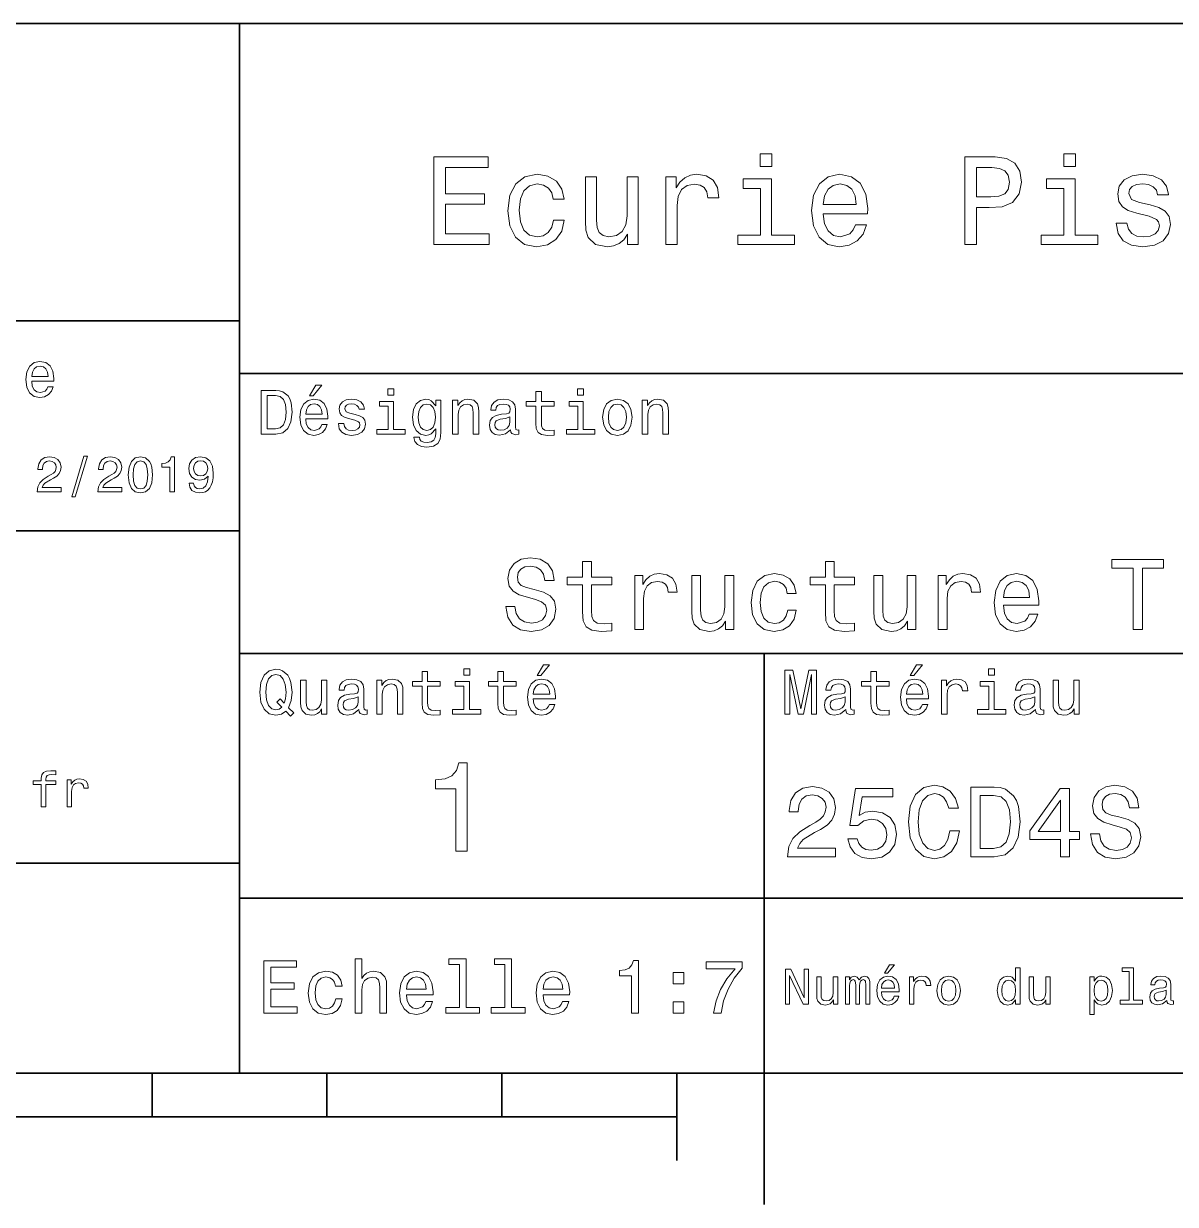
# Model space of a CAD drawing. Extents: x 0 to 420, y 0 to 297.
# Drawn here: x 272.7 to 338.5, y 2.5 to 70 of the extents above; entities that cross this region are included whole.
import ezdxf

# ---------------------------------------------------------------- set-up
doc = ezdxf.new("R2010")
doc.units = 0

msp = doc.modelspace()

# ---------------------------------------------------------------- linework, layer by layer
at = {"color": 7, "lineweight": 35}
for p, q in [((220, 70), (410, 70)), ((285, 10), (285, 70)), ((220, 53), (285, 53)), ((285, 50), (410, 50)), ((220, 41), (285, 41)), ((285, 34), (410, 34)), ((220, 22), (285, 22)), ((285, 20), (410, 20)), ((10, 10), (410, 10)), ((220, 10), (410, 10)), ((110, 7.5), (310, 7.5))]:
    msp.add_line(p, q, dxfattribs=at)
at = {"color": 7, "lineweight": 35, "ltscale": 0.35}
msp.add_line((315, 20), (315, 34), dxfattribs=at)
at = {"color": 7, "lineweight": 35, "ltscale": 0.25}
msp.add_line((315, 10), (315, 20), dxfattribs=at)
at = {"color": 7, "lineweight": 35, "ltscale": 0.0625}
for p, q in [((280, 10), (280, 7.5)), ((290, 10), (290, 7.5)), ((300, 10), (300, 7.5))]:
    msp.add_line(p, q, dxfattribs=at)
at = {"color": 7, "lineweight": 35, "ltscale": 0.125}
msp.add_line((310, 10), (310, 5), dxfattribs=at)
at = {"color": 7, "lineweight": 35, "ltscale": 0.1875}
msp.add_line((315, 10), (315, 2.5), dxfattribs=at)
at = {"color": 7, "lineweight": 13}
for points in [[(296.109497, 57.381123), (299.279541, 57.381123), (299.279541, 57.986309), (296.772339, 57.986309), (296.772339, 59.679394), (299.005768, 59.679394), (299.005768, 60.277374), (296.772339, 60.277374), (296.772339, 61.775936), (299.221893, 61.775936), (299.221893, 62.381123), (296.109497, 62.381123)], [(315.439484, 62.554031), (314.76944, 62.554031), (314.76944, 61.833572), (315.439484, 61.833572)], [(326.462524, 57.381123), (327.125366, 57.381123), (327.125366, 59.492073), (327.860229, 59.492073), (328.602295, 59.528095), (329.193085, 59.780258), (329.574921, 60.270172), (329.70462, 60.940201), (329.60376, 61.559795), (329.315552, 62.013687), (328.840057, 62.287464), (328.19165, 62.381123), (326.462524, 62.381123)], [(332.788177, 62.554031), (332.118164, 62.554031), (332.118164, 61.833572), (332.788177, 61.833572)], [(328.011536, 61.76873), (328.443787, 61.725502), (328.760803, 61.588615), (328.94812, 61.336452), (329.01297, 60.940201), (328.940918, 60.522331), (328.746399, 60.270172), (328.414978, 60.140488), (327.96109, 60.104465), (327.125366, 60.104465), (327.125366, 61.76873)], [(302.932281, 59.967579), (303.559082, 59.967579), (303.429382, 60.543945), (303.119598, 60.997837), (302.636871, 61.278816), (302.010071, 61.386887), (301.318451, 61.242794), (300.792511, 60.839336), (300.46109, 60.183716), (300.345825, 59.304752), (300.453888, 58.432995), (300.778107, 57.78458), (301.289612, 57.381123), (301.988464, 57.244236), (302.608063, 57.352303), (303.09079, 57.6549), (303.42218, 58.130402), (303.566284, 58.764408), (302.96109, 58.764408), (302.853027, 58.36095), (302.651306, 58.058357), (302.363098, 57.871037), (302.010071, 57.8134), (301.570618, 57.907059), (301.253601, 58.195244), (301.059082, 58.663544), (300.994232, 59.326366), (301.059082, 59.974781), (301.260803, 60.443081), (301.585022, 60.731266), (302.010071, 60.83213), (302.384735, 60.767288), (302.66571, 60.601585), (302.853027, 60.327808)], [(307.788177, 61.25), (307.154175, 61.25), (307.154175, 59.016571), (307.082123, 58.497837), (306.873199, 58.123196), (306.548981, 57.892651), (306.123901, 57.820602), (305.785309, 57.878242), (305.569153, 58.051151), (305.446686, 58.346542), (305.417877, 58.764408), (305.417877, 61.25), (304.783875, 61.25), (304.783875, 58.706772), (304.805481, 58.195244), (304.942352, 57.770172), (305.360229, 57.381123), (306.030243, 57.244236), (306.390503, 57.294666), (306.700287, 57.424351), (306.966858, 57.647694), (307.182983, 57.971901), (307.182983, 57.381123), (307.788177, 57.381123)], [(309.380402, 57.381123), (310.014404, 57.381123), (310.014404, 59.592937), (310.079254, 60.12608), (310.273773, 60.507923), (310.59079, 60.738472), (311.015839, 60.817722), (311.332855, 60.767288), (311.570618, 60.623199), (311.714691, 60.378242), (311.765137, 60.046829), (312.406342, 60.046829), (312.319885, 60.630402), (312.082123, 61.048271), (311.685883, 61.30043), (311.145538, 61.386887), (310.778107, 61.32925), (310.46109, 61.185158), (310.180115, 60.940201), (309.956757, 60.608788), (309.956757, 61.25), (309.380402, 61.25)], [(315.417877, 57.914265), (315.417877, 61.120316), (313.789612, 61.120316), (313.789612, 60.579971), (314.783875, 60.579971), (314.783875, 57.914265), (313.48703, 57.914265), (313.48703, 57.381123), (316.729095, 57.381123), (316.729095, 57.914265)], [(318.371765, 59.131844), (320.907776, 59.131844), (320.914978, 59.427231), (320.799713, 60.255764), (320.482697, 60.875359), (319.978394, 61.25), (319.30835, 61.386887), (318.65274, 61.242794), (318.148407, 60.839336), (317.824219, 60.183716), (317.708923, 59.319164), (317.816986, 58.432995), (318.141205, 57.78458), (318.638336, 57.381123), (319.286743, 57.244236), (319.848694, 57.337894), (320.309784, 57.582851), (320.648407, 57.971901), (320.842926, 58.490631), (320.216125, 58.490631), (320.086456, 58.20245), (319.899139, 57.986309), (319.365997, 57.8134), (318.955322, 57.892651), (318.645538, 58.14481), (318.443787, 58.555473), (318.371765, 59.110229)], [(318.371765, 59.664986), (318.451019, 60.162102), (318.645538, 60.529537), (318.940918, 60.75288), (319.329956, 60.83213), (319.711823, 60.75288), (320.007202, 60.529537), (320.187317, 60.162102), (320.252167, 59.664986)], [(332.766571, 57.914265), (332.766571, 61.120316), (331.138336, 61.120316), (331.138336, 60.579971), (332.132568, 60.579971), (332.132568, 57.914265), (330.835724, 57.914265), (330.835724, 57.381123), (334.07782, 57.381123), (334.07782, 57.914265)], [(337.060516, 59.636166), (336.44812, 59.780258), (335.994232, 59.945965), (335.842926, 60.28458), (335.886169, 60.522331), (336.037476, 60.695244), (336.28241, 60.803314), (336.635437, 60.846542), (336.97406, 60.803314), (337.240631, 60.67363), (337.413544, 60.479107), (337.485596, 60.219738), (338.105194, 60.219738), (338.105194, 60.23415), (337.997131, 60.70245), (337.701721, 61.069885), (337.240631, 61.30043), (336.635437, 61.386887), (336.023041, 61.30043), (335.576355, 61.062679), (335.29538, 60.709652), (335.208923, 60.262966), (335.273773, 59.830688), (335.475494, 59.528095), (335.806915, 59.311958), (336.289612, 59.16066), (336.995667, 58.987751), (337.427948, 58.807636), (337.543213, 58.663544), (337.586456, 58.447407), (337.521606, 58.180836), (337.348694, 57.979107), (337.067719, 57.849422), (336.693085, 57.806194), (336.296814, 57.849422), (336.008636, 58.000721), (335.814117, 58.245674), (335.734863, 58.584293), (335.122467, 58.584293), (335.223328, 58.007923), (335.518738, 57.590057), (335.98703, 57.337894), (336.635437, 57.244236), (337.312683, 57.337894), (337.809814, 57.590057), (338.112396, 57.993515), (338.220459, 58.519451), (338.141205, 58.973343), (337.917877, 59.283138), (337.550415, 59.484871)], [(273.121765, 49.565922), (274.389771, 49.565922), (274.393372, 49.713619), (274.335724, 50.127884), (274.177246, 50.437683), (273.925079, 50.625), (273.590057, 50.693443), (273.262238, 50.621399), (273.010101, 50.41967), (272.847992, 50.091862), (272.790344, 49.659584), (272.844391, 49.216499), (273.00647, 48.892292), (273.255035, 48.690563), (273.579254, 48.62212), (273.860229, 48.668949), (274.09079, 48.791428), (274.260101, 48.98595), (274.357361, 49.245319), (274.043945, 49.245319), (273.979095, 49.101227), (273.885437, 48.993156), (273.618866, 48.9067), (273.413544, 48.946327), (273.258636, 49.072407), (273.157776, 49.27774), (273.121765, 49.555115)], [(273.121765, 49.832493), (273.161377, 50.081055), (273.258636, 50.264771), (273.406342, 50.376442), (273.600861, 50.416069), (273.791779, 50.376442), (273.939484, 50.264771), (274.029541, 50.081055), (274.061951, 49.832493)], [(289.004333, 48.728386), (289.216858, 48.728386), (289.71759, 49.340778), (289.364563, 49.340778)], [(287.080688, 49.030979), (286.248566, 49.030979), (286.248566, 46.530979), (287.080688, 46.530979), (287.473328, 46.610229), (287.765137, 46.851585), (287.945251, 47.244236), (288.010101, 47.780979), (287.952454, 48.328529), (287.880402, 48.544666), (287.779541, 48.717579), (287.487762, 48.951729), (287.296844, 49.009365)], [(287.055481, 48.731987), (287.329254, 48.677952), (287.516571, 48.512245), (287.628235, 48.216858), (287.664276, 47.780979), (287.624634, 47.359509), (287.51297, 47.064121), (287.322052, 46.887608), (287.055481, 46.829971), (286.583588, 46.829971), (286.583588, 48.731987)], [(293.824219, 49.117435), (293.489197, 49.117435), (293.489197, 48.757202), (293.824219, 48.757202)], [(301.943817, 48.130402), (301.943817, 47.161381), (301.965424, 46.84798), (302.066284, 46.631844), (302.268005, 46.505764), (302.610229, 46.462536), (302.984863, 46.480545), (302.984863, 46.754322), (302.71109, 46.732708), (302.462524, 46.761528), (302.329254, 46.851585), (302.271606, 47.00288), (302.260803, 47.215416), (302.260803, 48.130402), (302.984863, 48.130402), (302.984863, 48.400574), (302.260803, 48.400574), (302.260803, 48.966137), (301.943817, 48.966137), (301.943817, 48.400574), (301.39624, 48.400574), (301.39624, 48.130402)], [(304.667145, 49.117435), (304.332123, 49.117435), (304.332123, 48.757202), (304.667145, 48.757202)], [(288.784576, 47.406338), (290.052582, 47.406338), (290.056183, 47.554035), (289.998566, 47.9683), (289.840057, 48.278099), (289.587891, 48.465416), (289.252869, 48.533859), (288.925079, 48.461815), (288.672913, 48.260086), (288.510803, 47.932278), (288.453156, 47.5), (288.507202, 47.056915), (288.669312, 46.732708), (288.917877, 46.530979), (289.242065, 46.462536), (289.523041, 46.509365), (289.753601, 46.631844), (289.922913, 46.826366), (290.020172, 47.085735), (289.706787, 47.085735), (289.641937, 46.941643), (289.548279, 46.833572), (289.281708, 46.747116), (289.076355, 46.786743), (288.921478, 46.912823), (288.820618, 47.118156), (288.784576, 47.395531)], [(288.784576, 47.672909), (288.824219, 47.921471), (288.921478, 48.105186), (289.069153, 48.216858), (289.263702, 48.256485), (289.45462, 48.216858), (289.602295, 48.105186), (289.692352, 47.921471), (289.724792, 47.672909)], [(291.623199, 47.658501), (291.317017, 47.730545), (291.090057, 47.8134), (291.014404, 47.982708), (291.036011, 48.101585), (291.111664, 48.188038), (291.234161, 48.242073), (291.410675, 48.263687), (291.579956, 48.242073), (291.713257, 48.177231), (291.799713, 48.079971), (291.835724, 47.950287), (292.145538, 47.950287), (292.145538, 47.957493), (292.091492, 48.191643), (291.943817, 48.375359), (291.713257, 48.490635), (291.410675, 48.533859), (291.104462, 48.490635), (290.881134, 48.371758), (290.740631, 48.195244), (290.697418, 47.971901), (290.729828, 47.755764), (290.830688, 47.604465), (290.996399, 47.496399), (291.237762, 47.42075), (291.59079, 47.334293), (291.806915, 47.244236), (291.864563, 47.172188), (291.886169, 47.064121), (291.85376, 46.930836), (291.767303, 46.829971), (291.626801, 46.765129), (291.439484, 46.743515), (291.241364, 46.765129), (291.09726, 46.840778), (291, 46.963257), (290.960388, 47.132565), (290.654175, 47.132565), (290.70462, 46.844379), (290.852295, 46.635445), (291.086456, 46.509365), (291.410675, 46.462536), (291.749268, 46.509365), (291.997833, 46.635445), (292.149139, 46.837173), (292.203156, 47.100143), (292.163544, 47.327087), (292.05188, 47.481987), (291.868164, 47.582851)], [(293.813416, 46.79755), (293.813416, 48.400574), (292.999268, 48.400574), (292.999268, 48.130402), (293.496399, 48.130402), (293.496399, 46.79755), (292.847992, 46.79755), (292.847992, 46.530979), (294.469025, 46.530979), (294.469025, 46.79755)], [(296.518738, 46.617435), (296.518738, 48.465416), (296.216125, 48.465416), (296.216125, 48.152016), (295.96759, 48.4366), (295.816284, 48.508644), (295.646973, 48.533859), (295.34079, 48.461815), (295.103027, 48.260086), (294.94812, 47.935879), (294.894104, 47.5), (294.94812, 47.060516), (295.103027, 46.736309), (295.34079, 46.530979), (295.646973, 46.462536), (295.819885, 46.487751), (295.963989, 46.552593), (296.216125, 46.826366), (296.216125, 46.552593), (296.187317, 46.336456), (296.108063, 46.181557), (295.956787, 46.091499), (295.729828, 46.059078), (295.531708, 46.080692), (295.391205, 46.134727), (295.30835, 46.228386), (295.283142, 46.354465), (294.976959, 46.354465), (294.976959, 46.340057), (295.023773, 46.109509), (295.167877, 45.9366), (295.398407, 45.824928), (295.711823, 45.785301), (296.086456, 45.839336), (296.335022, 45.990635), (296.475494, 46.253601)], [(295.221893, 47.5), (295.254333, 47.820606), (295.351593, 48.058357), (295.502869, 48.198845), (295.70462, 48.249279), (295.917145, 48.198845), (296.075653, 48.058357), (296.172913, 47.820606), (296.208923, 47.5), (296.172913, 47.172188), (296.075653, 46.938038), (295.917145, 46.793949), (295.70462, 46.747116), (295.502869, 46.793949), (295.351593, 46.938038), (295.254333, 47.175793)], [(297.181549, 46.530979), (297.498566, 46.530979), (297.498566, 47.647694), (297.530975, 47.903458), (297.635437, 48.090778), (297.797546, 48.206051), (298.013702, 48.249279), (298.186584, 48.213257), (298.294678, 48.115993), (298.348694, 47.953888), (298.366699, 47.737751), (298.366699, 46.530979), (298.683716, 46.530979), (298.683716, 47.802593), (298.669312, 48.058357), (298.604462, 48.270893), (298.391937, 48.465416), (298.060516, 48.533859), (297.876801, 48.508644), (297.721893, 48.440201), (297.588623, 48.324928), (297.484161, 48.170029), (297.484161, 48.465416), (297.181549, 48.465416)], [(300.499268, 46.783142), (300.499268, 46.772335), (300.517303, 46.649857), (300.57132, 46.5634), (300.798279, 46.494957), (300.974792, 46.523773), (300.974792, 46.76873), (300.899139, 46.757923), (300.798279, 46.804756), (300.780273, 46.948845), (300.780273, 47.950287), (300.73703, 48.206051), (300.610962, 48.386166), (300.391205, 48.494236), (300.081421, 48.533859), (299.778809, 48.490635), (299.555481, 48.368156), (299.414978, 48.177231), (299.368164, 47.925072), (299.368164, 47.903458), (299.65274, 47.903458), (299.677948, 48.054756), (299.757202, 48.162823), (299.886902, 48.227665), (300.070618, 48.25288), (300.247131, 48.234871), (300.373199, 48.180836), (300.448853, 48.087173), (300.47406, 47.957493), (300.459656, 47.806194), (300.402008, 47.730545), (300.257935, 47.694523), (299.987762, 47.665707), (299.677948, 47.600864), (299.458221, 47.485592), (299.328522, 47.305473), (299.28891, 47.038906), (299.324921, 46.801151), (299.436584, 46.624638), (299.616699, 46.512966), (299.865265, 46.473343), (300.200287, 46.548992)], [(304.656342, 46.79755), (304.656342, 48.400574), (303.842224, 48.400574), (303.842224, 48.130402), (304.339325, 48.130402), (304.339325, 46.79755), (303.690918, 46.79755), (303.690918, 46.530979), (305.311951, 46.530979), (305.311951, 46.79755)], [(305.762238, 47.496399), (305.819885, 47.056915), (305.985596, 46.732708), (306.248566, 46.530979), (306.601593, 46.462536), (306.951019, 46.530979), (307.213989, 46.729107), (307.3797, 47.053314), (307.440918, 47.496399), (307.3797, 47.935879), (307.213989, 48.263687), (306.951019, 48.461815), (306.601593, 48.533859), (306.248566, 48.461815), (305.985596, 48.260086), (305.819885, 47.935879)], [(306.086456, 47.5), (306.118866, 47.824207), (306.219727, 48.058357), (306.381836, 48.20245), (306.601593, 48.25288), (306.817719, 48.20245), (306.979828, 48.061958), (307.080688, 47.824207), (307.11673, 47.5), (307.080688, 47.172188), (306.979828, 46.934437), (306.817719, 46.790344), (306.601593, 46.743515), (306.381836, 46.790344), (306.219727, 46.934437), (306.118866, 47.172188)], [(308.024506, 46.530979), (308.341492, 46.530979), (308.341492, 47.647694), (308.373932, 47.903458), (308.478394, 48.090778), (308.640503, 48.206051), (308.856628, 48.249279), (309.029541, 48.213257), (309.137604, 48.115993), (309.19165, 47.953888), (309.209656, 47.737751), (309.209656, 46.530979), (309.526672, 46.530979), (309.526672, 47.802593), (309.512238, 48.058357), (309.447418, 48.270893), (309.234863, 48.465416), (308.903473, 48.533859), (308.719727, 48.508644), (308.56485, 48.440201), (308.431549, 48.324928), (308.327087, 48.170029), (308.327087, 48.465416), (308.024506, 48.465416)], [(300.463257, 47.208214), (300.420044, 47.020893), (300.304749, 46.876801), (300.131836, 46.783142), (299.919312, 46.750721), (299.78241, 46.76873), (299.68515, 46.826366), (299.623932, 46.927231), (299.605896, 47.067722), (299.620331, 47.193802), (299.677948, 47.283859), (299.908508, 47.384727), (300.200287, 47.427952), (300.463257, 47.514408)], [(273.429413, 43.224785), (274.804047, 43.224785), (274.804047, 43.472622), (273.71759, 43.472622), (273.778107, 43.60807), (273.881836, 43.720463), (274.201721, 43.925072), (274.371765, 44.011528), (274.561951, 44.135448), (274.697418, 44.279541), (274.775208, 44.44957), (274.804047, 44.642651), (274.755035, 44.884727), (274.619598, 45.074928), (274.412109, 45.195965), (274.144104, 45.239193), (273.867432, 45.190201), (273.657074, 45.054756), (273.521606, 44.838619), (273.475494, 44.553314), (273.475494, 44.51297), (273.737762, 44.51297), (273.737762, 44.536022), (273.763702, 44.731991), (273.841492, 44.876083), (273.965424, 44.9683), (274.1297, 45), (274.296844, 44.971184), (274.420746, 44.899136), (274.501434, 44.786743), (274.530273, 44.645535), (274.510101, 44.51297), (274.455322, 44.400578), (274.363129, 44.302593), (274.236328, 44.216141), (274.066284, 44.12392), (273.783875, 43.945248), (273.585022, 43.755043), (273.466858, 43.524498), (273.429413, 43.233429)], [(275.417877, 42.956772), (275.61673, 42.956772), (276.314117, 45.279541), (276.112396, 45.279541)], [(276.899139, 43.224785), (278.273773, 43.224785), (278.273773, 43.472622), (277.187317, 43.472622), (277.247833, 43.60807), (277.351593, 43.720463), (277.671478, 43.925072), (277.841492, 44.011528), (278.031708, 44.135448), (278.167145, 44.279541), (278.244965, 44.44957), (278.273773, 44.642651), (278.224792, 44.884727), (278.089355, 45.074928), (277.881836, 45.195965), (277.613831, 45.239193), (277.337189, 45.190201), (277.126801, 45.054756), (276.991364, 44.838619), (276.945251, 44.553314), (276.945251, 44.51297), (277.207489, 44.51297), (277.207489, 44.536022), (277.233429, 44.731991), (277.311249, 44.876083), (277.43515, 44.9683), (277.599426, 45), (277.766571, 44.971184), (277.890503, 44.899136), (277.971191, 44.786743), (278, 44.645535), (277.979828, 44.51297), (277.925079, 44.400578), (277.832855, 44.302593), (277.706055, 44.216141), (277.536041, 44.12392), (277.253601, 43.945248), (277.054749, 43.755043), (276.936615, 43.524498), (276.899139, 43.233429)], [(278.64267, 44.201729), (278.685883, 43.749279), (278.82132, 43.426514), (279.037476, 43.230549), (279.337189, 43.167149), (279.634003, 43.230549), (279.850159, 43.426514), (279.982727, 43.749279), (280.028809, 44.201729), (279.982727, 44.651299), (279.927948, 44.829971), (279.850159, 44.976948), (279.634003, 45.172913), (279.337189, 45.239193), (279.037476, 45.172913), (278.82132, 44.974064), (278.685883, 44.651299)], [(281.020172, 43.224785), (281.28241, 43.224785), (281.28241, 45.239193), (281.086456, 45.239193), (281.034576, 45.0634), (280.930847, 44.945248), (280.772339, 44.876083), (280.553314, 44.853027), (280.553314, 44.648415), (281.020172, 44.648415)], [(282.115265, 43.720463), (282.158508, 43.492798), (282.28241, 43.317005), (282.478394, 43.207493), (282.737762, 43.167149), (282.907776, 43.187321), (283.060516, 43.239193), (283.190216, 43.328529), (283.299713, 43.455334), (283.386169, 43.613834), (283.449585, 43.809799), (283.48703, 44.034584), (283.501434, 44.293949), (283.452454, 44.700291), (283.311249, 44.99712), (283.086456, 45.175793), (282.778107, 45.239193), (282.495667, 45.187321), (282.28241, 45.048992), (282.144104, 44.835735), (282.097992, 44.567726), (282.144104, 44.291069), (282.279541, 44.080692), (282.481262, 43.948128), (282.737762, 43.9049), (283.008636, 43.959656), (283.213257, 44.126801), (283.167145, 43.806919), (283.074921, 43.57925), (282.933716, 43.443806), (282.740631, 43.400578), (282.59079, 43.42075), (282.481262, 43.48415), (282.409241, 43.585014), (282.380402, 43.720463)], [(278.919312, 44.201729), (278.942383, 44.550434), (279.014404, 44.801155), (279.144104, 44.948128), (279.337189, 45), (279.527374, 44.948128), (279.657074, 44.801155), (279.729126, 44.550434), (279.752167, 44.201729), (279.729126, 43.850143), (279.657074, 43.599426), (279.527374, 43.45245), (279.337189, 43.403458), (279.144104, 43.45245), (279.014404, 43.599426), (278.942383, 43.850143)], [(282.377533, 44.570606), (282.406342, 44.749279), (282.48703, 44.890491), (282.613831, 44.979828), (282.778107, 45.011528), (282.94812, 44.979828), (283.07782, 44.890491), (283.158508, 44.752163), (283.190216, 44.573486), (283.158508, 44.391933), (283.07782, 44.256485), (282.945251, 44.172913), (282.76947, 44.144093), (282.610962, 44.172913), (282.48703, 44.256485), (282.406342, 44.38905)], [(300.747833, 36.680115), (300.223328, 36.680115), (300.338593, 36.069164), (300.62677, 35.619595), (301.070587, 35.348701), (301.670013, 35.250721), (302.263672, 35.342937), (302.707489, 35.596542), (302.989899, 35.994236), (303.093628, 36.51873), (303.007202, 36.991352), (302.765106, 37.296829), (302.373169, 37.498558), (301.848694, 37.648415), (301.399109, 37.757923), (301.105164, 37.884724), (300.938019, 38.069164), (300.886139, 38.357346), (300.938019, 38.616714), (301.087891, 38.812679), (301.31842, 38.945244), (301.635437, 38.991352), (301.958191, 38.933716), (302.211792, 38.778095), (302.378937, 38.51873), (302.459625, 38.167145), (302.984131, 38.167145), (302.984131, 38.178673), (302.891907, 38.720459), (302.621033, 39.123917), (302.194519, 39.377522), (301.618134, 39.463974), (301.099396, 39.377522), (300.695953, 39.135445), (300.436584, 38.760807), (300.34436, 38.276657), (300.419281, 37.844379), (300.638306, 37.55043), (300.984131, 37.354465), (301.456757, 37.204609), (301.923615, 37.072044), (302.275208, 36.945244), (302.488464, 36.760807), (302.563385, 36.461094), (302.494232, 36.155617), (302.315552, 35.925072), (302.044647, 35.780979), (301.693054, 35.734871), (301.301147, 35.798271), (301.001434, 35.982708), (300.811218, 36.282421)], [(304.615265, 37.919308), (304.615265, 36.368874), (304.649841, 35.867435), (304.811218, 35.521614), (305.134003, 35.319885), (305.681549, 35.250721), (306.280975, 35.279537), (306.280975, 35.717579), (305.842926, 35.682995), (305.445221, 35.729107), (305.231964, 35.873199), (305.13974, 36.115273), (305.122467, 36.45533), (305.122467, 37.919308), (306.280975, 37.919308), (306.280975, 38.351585), (305.122467, 38.351585), (305.122467, 39.256485), (304.615265, 39.256485), (304.615265, 38.351585), (303.739166, 38.351585), (303.739166, 37.919308)], [(318.494232, 37.919308), (318.494232, 36.368874), (318.528809, 35.867435), (318.690186, 35.521614), (319.012939, 35.319885), (319.560516, 35.250721), (320.159912, 35.279537), (320.159912, 35.717579), (319.721893, 35.682995), (319.324188, 35.729107), (319.110931, 35.873199), (319.018707, 36.115273), (319.001434, 36.45533), (319.001434, 37.919308), (320.159912, 37.919308), (320.159912, 38.351585), (319.001434, 38.351585), (319.001434, 39.256485), (318.494232, 39.256485), (318.494232, 38.351585), (317.618134, 38.351585), (317.618134, 37.919308)], [(336.090759, 35.360229), (336.621033, 35.360229), (336.621033, 38.87608), (337.83139, 38.87608), (337.83139, 39.360229), (334.874634, 39.360229), (334.874634, 38.87608), (336.090759, 38.87608)], [(307.595093, 35.360229), (308.102295, 35.360229), (308.102295, 37.129681), (308.154175, 37.556194), (308.309784, 37.861671), (308.563385, 38.046108), (308.903442, 38.109509), (309.157043, 38.069164), (309.34726, 37.953888), (309.462524, 37.757923), (309.502869, 37.492794), (310.015839, 37.492794), (309.946655, 37.959652), (309.75647, 38.293945), (309.439453, 38.495674), (309.007202, 38.564842), (308.713226, 38.51873), (308.459625, 38.403458), (308.234863, 38.207493), (308.056183, 37.942364), (308.056183, 38.45533), (307.595093, 38.45533)], [(316.315552, 37.429394), (316.816986, 37.429394), (316.713226, 37.890488), (316.465393, 38.253601), (316.079224, 38.478386), (315.577789, 38.564842), (315.024475, 38.449566), (314.603729, 38.126801), (314.338593, 37.602303), (314.246368, 36.899136), (314.332825, 36.201729), (314.592194, 35.682995), (315.001434, 35.360229), (315.560516, 35.250721), (316.056183, 35.337173), (316.442352, 35.57925), (316.707489, 35.959652), (316.822754, 36.466858), (316.338593, 36.466858), (316.252136, 36.144093), (316.090759, 35.902016), (315.860229, 35.752159), (315.577789, 35.706051), (315.226196, 35.780979), (314.972595, 36.011528), (314.816986, 36.386166), (314.765106, 36.916424), (314.816986, 37.435158), (314.978363, 37.809795), (315.237732, 38.040344), (315.577789, 38.121037), (315.877502, 38.069164), (316.102295, 37.9366), (316.252136, 37.717579)], [(324.943787, 35.360229), (325.450989, 35.360229), (325.450989, 37.129681), (325.502869, 37.556194), (325.658478, 37.861671), (325.912079, 38.046108), (326.252136, 38.109509), (326.505737, 38.069164), (326.695953, 37.953888), (326.811218, 37.757923), (326.851563, 37.492794), (327.364532, 37.492794), (327.29538, 37.959652), (327.105164, 38.293945), (326.788177, 38.495674), (326.355896, 38.564842), (326.061951, 38.51873), (325.80835, 38.403458), (325.583557, 38.207493), (325.404877, 37.942364), (325.404877, 38.45533), (324.943787, 38.45533)], [(328.667114, 36.760807), (330.695953, 36.760807), (330.701721, 36.997116), (330.609497, 37.659943), (330.355896, 38.155617), (329.952423, 38.45533), (329.416412, 38.564842), (328.891907, 38.449566), (328.488464, 38.126801), (328.229095, 37.602303), (328.136871, 36.91066), (328.223328, 36.201729), (328.482697, 35.682995), (328.880371, 35.360229), (329.399109, 35.250721), (329.848694, 35.325649), (330.21756, 35.521614), (330.488464, 35.832851), (330.644073, 36.247837), (330.142639, 36.247837), (330.038879, 36.017288), (329.889038, 35.844379), (329.462524, 35.706051), (329.133972, 35.769451), (328.886139, 35.97118), (328.724762, 36.299709), (328.667114, 36.743515)], [(313.260803, 38.45533), (312.753601, 38.45533), (312.753601, 36.668587), (312.695953, 36.253601), (312.528809, 35.953888), (312.26944, 35.769451), (311.929382, 35.711815), (311.658478, 35.757923), (311.485565, 35.896252), (311.387604, 36.132565), (311.364532, 36.466858), (311.364532, 38.45533), (310.85733, 38.45533), (310.85733, 36.42075), (310.874634, 36.011528), (310.984131, 35.671467), (311.31842, 35.360229), (311.854462, 35.250721), (312.142639, 35.291065), (312.390472, 35.39481), (312.603729, 35.573486), (312.776642, 35.832851), (312.776642, 35.360229), (313.260803, 35.360229)], [(323.670013, 38.45533), (323.162811, 38.45533), (323.162811, 36.668587), (323.105164, 36.253601), (322.938019, 35.953888), (322.67865, 35.769451), (322.338593, 35.711815), (322.067719, 35.757923), (321.894806, 35.896252), (321.796814, 36.132565), (321.773743, 36.466858), (321.773743, 38.45533), (321.266541, 38.45533), (321.266541, 36.42075), (321.283844, 36.011528), (321.393341, 35.671467), (321.727661, 35.360229), (322.263672, 35.250721), (322.551849, 35.291065), (322.799683, 35.39481), (323.012939, 35.573486), (323.185852, 35.832851), (323.185852, 35.360229), (323.670013, 35.360229)], [(328.667114, 37.187317), (328.73053, 37.585014), (328.886139, 37.87896), (329.122467, 38.057636), (329.433685, 38.121037), (329.739166, 38.057636), (329.975494, 37.87896), (330.119568, 37.585014), (330.171448, 37.187317)], [(287.642639, 30.685879), (287.916412, 30.401297), (288.107361, 30.592218), (287.811951, 30.894812), (287.963257, 31.305475), (288.010101, 31.780979), (287.94165, 32.339336), (287.862396, 32.56628), (287.757935, 32.753601), (287.462524, 33.009365), (287.28241, 33.074207), (287.08429, 33.099422), (286.702454, 33.009365), (286.410675, 32.757202), (286.223358, 32.342937), (286.158508, 31.780979), (286.223358, 31.219019), (286.407074, 30.804754), (286.698853, 30.54899), (287.08429, 30.462536), (287.397705, 30.520172)], [(298.161377, 33.117435), (297.826355, 33.117435), (297.826355, 32.757202), (298.161377, 32.757202)], [(302.015839, 32.728386), (302.228394, 32.728386), (302.729095, 33.340778), (302.376068, 33.340778)], [(323.341492, 32.728386), (323.554047, 32.728386), (324.054749, 33.340778), (323.701721, 33.340778)], [(328.161377, 33.117435), (327.826355, 33.117435), (327.826355, 32.757202), (328.161377, 32.757202)], [(287.41571, 30.916426), (287.260803, 30.801151), (287.08429, 30.765129), (286.850159, 30.829971), (286.666412, 31.024494), (286.543945, 31.341497), (286.504333, 31.780979), (286.543945, 32.216858), (286.662811, 32.537464), (286.846527, 32.731987), (287.08429, 32.80043), (287.318451, 32.731987), (287.502167, 32.533859), (287.621033, 32.213257), (287.664276, 31.780979), (287.631836, 31.40634), (287.563416, 31.150576), (287.329254, 31.395533), (287.134735, 31.211815)], [(289.998566, 32.465416), (289.681549, 32.465416), (289.681549, 31.348703), (289.645538, 31.089336), (289.541077, 30.902016), (289.378967, 30.786743), (289.166412, 30.750719), (288.997131, 30.779539), (288.889038, 30.865993), (288.82782, 31.013687), (288.813416, 31.222622), (288.813416, 32.465416), (288.496399, 32.465416), (288.496399, 31.193804), (288.507202, 30.93804), (288.575653, 30.725504), (288.784576, 30.530979), (289.119598, 30.462536), (289.299713, 30.487751), (289.45462, 30.552593), (289.587891, 30.664265), (289.695953, 30.826368), (289.695953, 30.530979), (289.998566, 30.530979)], [(291.824921, 30.78314), (291.824921, 30.772333), (291.842926, 30.649855), (291.896973, 30.5634), (292.123932, 30.494957), (292.300446, 30.523775), (292.300446, 30.768732), (292.224792, 30.757925), (292.123932, 30.804754), (292.105896, 30.948847), (292.105896, 31.950287), (292.062683, 32.206051), (291.936584, 32.386166), (291.716858, 32.494236), (291.407074, 32.533859), (291.104462, 32.490635), (290.881134, 32.368156), (290.740631, 32.177231), (290.693817, 31.925072), (290.693817, 31.903458), (290.978394, 31.903458), (291.003601, 32.054756), (291.082855, 32.162823), (291.212524, 32.227665), (291.39624, 32.25288), (291.572754, 32.234871), (291.698853, 32.180836), (291.774506, 32.087173), (291.799713, 31.957493), (291.785309, 31.806194), (291.727661, 31.730547), (291.583588, 31.694523), (291.313416, 31.665705), (291.003601, 31.600864), (290.783875, 31.48559), (290.654175, 31.305475), (290.614563, 31.038904), (290.650574, 30.801151), (290.762238, 30.62464), (290.942352, 30.512968), (291.190918, 30.473343), (291.52594, 30.54899)], [(292.844391, 30.530979), (293.161377, 30.530979), (293.161377, 31.647694), (293.193817, 31.903458), (293.298279, 32.090778), (293.460388, 32.206051), (293.676514, 32.249279), (293.849426, 32.213257), (293.957489, 32.115993), (294.011536, 31.95389), (294.029541, 31.737751), (294.029541, 30.530979), (294.346558, 30.530979), (294.346558, 31.802593), (294.332123, 32.058357), (294.267303, 32.270893), (294.054749, 32.465416), (293.723358, 32.533859), (293.539612, 32.508644), (293.384735, 32.440201), (293.251434, 32.324928), (293.146973, 32.170029), (293.146973, 32.465416), (292.844391, 32.465416)], [(295.438049, 32.130402), (295.438049, 31.161383), (295.459656, 30.847982), (295.560516, 30.631844), (295.762238, 30.505762), (296.104462, 30.462536), (296.479095, 30.480547), (296.479095, 30.754322), (296.205322, 30.732708), (295.956787, 30.761526), (295.823486, 30.851583), (295.765839, 31.002882), (295.755035, 31.215418), (295.755035, 32.130402), (296.479095, 32.130402), (296.479095, 32.400574), (295.755035, 32.400574), (295.755035, 32.966137), (295.438049, 32.966137), (295.438049, 32.400574), (294.890503, 32.400574), (294.890503, 32.130402)], [(298.150574, 30.79755), (298.150574, 32.400574), (297.336456, 32.400574), (297.336456, 32.130402), (297.833588, 32.130402), (297.833588, 30.79755), (297.18515, 30.79755), (297.18515, 30.530979), (298.806183, 30.530979), (298.806183, 30.79755)], [(299.775208, 32.130402), (299.775208, 31.161383), (299.796814, 30.847982), (299.897705, 30.631844), (300.099426, 30.505762), (300.44165, 30.462536), (300.816284, 30.480547), (300.816284, 30.754322), (300.542511, 30.732708), (300.293945, 30.761526), (300.160675, 30.851583), (300.103027, 31.002882), (300.092224, 31.215418), (300.092224, 32.130402), (300.816284, 32.130402), (300.816284, 32.400574), (300.092224, 32.400574), (300.092224, 32.966137), (299.775208, 32.966137), (299.775208, 32.400574), (299.227661, 32.400574), (299.227661, 32.130402)], [(301.796112, 31.40634), (303.064117, 31.40634), (303.067719, 31.554033), (303.010071, 31.9683), (302.851593, 32.278099), (302.599426, 32.465416), (302.264404, 32.533859), (301.936584, 32.461815), (301.684448, 32.260086), (301.522339, 31.932276), (301.464691, 31.5), (301.518738, 31.056915), (301.680847, 30.732708), (301.929382, 30.530979), (302.253601, 30.462536), (302.534576, 30.509365), (302.765137, 30.631844), (302.934448, 30.826368), (303.031708, 31.085733), (302.718292, 31.085733), (302.653442, 30.941643), (302.559784, 30.833572), (302.293213, 30.747118), (302.087891, 30.786743), (301.932983, 30.912823), (301.832123, 31.118155), (301.796112, 31.395533)], [(316.183716, 30.530979), (316.46109, 30.530979), (316.46109, 32.80043), (316.929382, 30.530979), (317.239197, 30.530979), (317.703888, 32.80043), (317.703888, 30.530979), (317.984863, 30.530979), (317.984863, 33.030979), (317.54538, 33.030979), (317.08429, 30.826368), (316.626801, 33.030979), (316.183716, 33.030979)], [(319.656342, 30.78314), (319.656342, 30.772333), (319.674347, 30.649855), (319.728394, 30.5634), (319.955322, 30.494957), (320.131836, 30.523775), (320.131836, 30.768732), (320.056183, 30.757925), (319.955322, 30.804754), (319.937317, 30.948847), (319.937317, 31.950287), (319.894104, 32.206051), (319.768005, 32.386166), (319.548279, 32.494236), (319.238464, 32.533859), (318.935883, 32.490635), (318.712524, 32.368156), (318.572052, 32.177231), (318.525208, 31.925072), (318.525208, 31.903458), (318.809784, 31.903458), (318.835022, 32.054756), (318.914276, 32.162823), (319.043945, 32.227665), (319.227661, 32.25288), (319.404175, 32.234871), (319.530273, 32.180836), (319.605896, 32.087173), (319.631134, 31.957493), (319.61673, 31.806194), (319.559082, 31.730547), (319.414978, 31.694523), (319.144806, 31.665705), (318.835022, 31.600864), (318.615265, 31.48559), (318.485596, 31.305475), (318.445953, 31.038904), (318.481995, 30.801151), (318.593658, 30.62464), (318.773773, 30.512968), (319.022339, 30.473343), (319.357361, 30.54899)], [(321.100861, 32.130402), (321.100861, 31.161383), (321.122467, 30.847982), (321.223328, 30.631844), (321.425079, 30.505762), (321.767303, 30.462536), (322.141937, 30.480547), (322.141937, 30.754322), (321.868164, 30.732708), (321.619598, 30.761526), (321.486298, 30.851583), (321.42868, 31.002882), (321.417877, 31.215418), (321.417877, 32.130402), (322.141937, 32.130402), (322.141937, 32.400574), (321.417877, 32.400574), (321.417877, 32.966137), (321.100861, 32.966137), (321.100861, 32.400574), (320.553314, 32.400574), (320.553314, 32.130402)], [(323.121765, 31.40634), (324.389771, 31.40634), (324.393372, 31.554033), (324.335724, 31.9683), (324.177246, 32.278099), (323.925079, 32.465416), (323.590057, 32.533859), (323.262238, 32.461815), (323.010101, 32.260086), (322.847992, 31.932276), (322.790344, 31.5), (322.844391, 31.056915), (323.00647, 30.732708), (323.255035, 30.530979), (323.579254, 30.462536), (323.860229, 30.509365), (324.09079, 30.631844), (324.260101, 30.826368), (324.357361, 31.085733), (324.043945, 31.085733), (323.979095, 30.941643), (323.885437, 30.833572), (323.618866, 30.747118), (323.413544, 30.786743), (323.258636, 30.912823), (323.157776, 31.118155), (323.121765, 31.395533)], [(325.131836, 30.530979), (325.448853, 30.530979), (325.448853, 31.636887), (325.481262, 31.903458), (325.578522, 32.094379), (325.73703, 32.209652), (325.949554, 32.249279), (326.108063, 32.224064), (326.226959, 32.152016), (326.298981, 32.029537), (326.324219, 31.863832), (326.644806, 31.863832), (326.601593, 32.155621), (326.482697, 32.364552), (326.284576, 32.490635), (326.014404, 32.533859), (325.830688, 32.505043), (325.67218, 32.432995), (325.531708, 32.310516), (325.420044, 32.144814), (325.420044, 32.465416), (325.131836, 32.465416)], [(328.150574, 30.79755), (328.150574, 32.400574), (327.336456, 32.400574), (327.336456, 32.130402), (327.833588, 32.130402), (327.833588, 30.79755), (327.18515, 30.79755), (327.18515, 30.530979), (328.806183, 30.530979), (328.806183, 30.79755)], [(330.499268, 30.78314), (330.499268, 30.772333), (330.517303, 30.649855), (330.57132, 30.5634), (330.798279, 30.494957), (330.974792, 30.523775), (330.974792, 30.768732), (330.899139, 30.757925), (330.798279, 30.804754), (330.780273, 30.948847), (330.780273, 31.950287), (330.73703, 32.206051), (330.610962, 32.386166), (330.391205, 32.494236), (330.081421, 32.533859), (329.778809, 32.490635), (329.555481, 32.368156), (329.414978, 32.177231), (329.368164, 31.925072), (329.368164, 31.903458), (329.65274, 31.903458), (329.677948, 32.054756), (329.757202, 32.162823), (329.886902, 32.227665), (330.070618, 32.25288), (330.247131, 32.234871), (330.373199, 32.180836), (330.448853, 32.087173), (330.47406, 31.957493), (330.459656, 31.806194), (330.402008, 31.730547), (330.257935, 31.694523), (329.987762, 31.665705), (329.677948, 31.600864), (329.458221, 31.48559), (329.328522, 31.305475), (329.28891, 31.038904), (329.324921, 30.801151), (329.436584, 30.62464), (329.616699, 30.512968), (329.865265, 30.473343), (330.200287, 30.54899)], [(333.010071, 32.465416), (332.693085, 32.465416), (332.693085, 31.348703), (332.657074, 31.089336), (332.552582, 30.902016), (332.390503, 30.786743), (332.177948, 30.750719), (332.008636, 30.779539), (331.900574, 30.865993), (331.839325, 31.013687), (331.824921, 31.222622), (331.824921, 32.465416), (331.507935, 32.465416), (331.507935, 31.193804), (331.518738, 30.93804), (331.587189, 30.725504), (331.796112, 30.530979), (332.131134, 30.462536), (332.311249, 30.487751), (332.466125, 30.552593), (332.599426, 30.664265), (332.707489, 30.826368), (332.707489, 30.530979), (333.010071, 30.530979)], [(301.796112, 31.672911), (301.835724, 31.921469), (301.932983, 32.105186), (302.080688, 32.216858), (302.275208, 32.256485), (302.466125, 32.216858), (302.613831, 32.105186), (302.703888, 31.921469), (302.736298, 31.672911)], [(323.121765, 31.672911), (323.161377, 31.921469), (323.258636, 32.105186), (323.406342, 32.216858), (323.600861, 32.256485), (323.791779, 32.216858), (323.939484, 32.105186), (324.029541, 31.921469), (324.061951, 31.672911)], [(291.78891, 31.208212), (291.745667, 31.020893), (291.630402, 30.876801), (291.457489, 30.78314), (291.244965, 30.750719), (291.108063, 30.768732), (291.010803, 30.826368), (290.949554, 30.927233), (290.931549, 31.067722), (290.945953, 31.193804), (291.003601, 31.283861), (291.234161, 31.384726), (291.52594, 31.427954), (291.78891, 31.514408)], [(319.620331, 31.208212), (319.577087, 31.020893), (319.461823, 30.876801), (319.28891, 30.78314), (319.076355, 30.750719), (318.939484, 30.768732), (318.842224, 30.826368), (318.780975, 30.927233), (318.76297, 31.067722), (318.777374, 31.193804), (318.835022, 31.283861), (319.065552, 31.384726), (319.357361, 31.427954), (319.620331, 31.514408)], [(330.463257, 31.208212), (330.420044, 31.020893), (330.304749, 30.876801), (330.131836, 30.78314), (329.919312, 30.750719), (329.78241, 30.768732), (329.68515, 30.826368), (329.623932, 30.927233), (329.605896, 31.067722), (329.620331, 31.193804), (329.677948, 31.283861), (329.908508, 31.384726), (330.200287, 31.427954), (330.463257, 31.514408)], [(297.370331, 22.700289), (298.02594, 22.700289), (298.02594, 27.736313), (297.536041, 27.736313), (297.406342, 27.296831), (297.146973, 27.001442), (296.750732, 26.828531), (296.203186, 26.770893), (296.203186, 26.259367), (297.370331, 26.259367)], [(273.66861, 26.504324), (273.66861, 25.224785), (273.922211, 25.224785), (273.922211, 26.504324), (274.498566, 26.504324), (274.498566, 26.720463), (273.922211, 26.720463), (273.922211, 26.815563), (273.942383, 26.930836), (274.008667, 27.008646), (274.121033, 27.054756), (274.28244, 27.072046), (274.498566, 27.06052), (274.498566, 27.279539), (274.224792, 27.293949), (273.976959, 27.268013), (273.804047, 27.190203), (273.700287, 27.054756), (273.66861, 26.861671), (273.66861, 26.720463), (273.20462, 26.720463), (273.20462, 26.504324)], [(275.146973, 25.224785), (275.400574, 25.224785), (275.400574, 26.10951), (275.426514, 26.322767), (275.504333, 26.475506), (275.631134, 26.567724), (275.801147, 26.599424), (275.927979, 26.579252), (276.023071, 26.521614), (276.080688, 26.423632), (276.100891, 26.291067), (276.357361, 26.291067), (276.322784, 26.524496), (276.227661, 26.691643), (276.069183, 26.792507), (275.853027, 26.827091), (275.706055, 26.804035), (275.579254, 26.746399), (275.466858, 26.648417), (275.377533, 26.515852), (275.377533, 26.772335), (275.146973, 26.772335)], [(316.328522, 22.360231), (319.07782, 22.360231), (319.07782, 22.855909), (316.904907, 22.855909), (317.02594, 23.126802), (317.233429, 23.351585), (317.873199, 23.760807), (318.213257, 23.933718), (318.593658, 24.181557), (318.864563, 24.469742), (319.020172, 24.809799), (319.07782, 25.195967), (318.979828, 25.680117), (318.708923, 26.06052), (318.293945, 26.302595), (317.757935, 26.38905), (317.20462, 26.291067), (316.783875, 26.020174), (316.51297, 25.587896), (316.420746, 25.017292), (316.420746, 24.9366), (316.945251, 24.9366), (316.945251, 24.98271), (316.997131, 25.374641), (317.15274, 25.662825), (317.400574, 25.847263), (317.729095, 25.910664), (318.063416, 25.853027), (318.311249, 25.708935), (318.472626, 25.48415), (318.530273, 25.201729), (318.489899, 24.9366), (318.380402, 24.711817), (318.195953, 24.51585), (317.942352, 24.342941), (317.602295, 24.158503), (317.037476, 23.801153), (316.639771, 23.42075), (316.403473, 22.959656), (316.328522, 22.377522)], [(325.608063, 23.847263), (325.492798, 23.363113), (325.302582, 23.017292), (325.037476, 22.804035), (324.726227, 22.734871), (324.351593, 22.838617), (324.057648, 23.149857), (323.861664, 23.657061), (323.798279, 24.360231), (323.861664, 25.057638), (324.05188, 25.570606), (324.345825, 25.881845), (324.726227, 25.991356), (325.002869, 25.933718), (325.239197, 25.772335), (325.423645, 25.51297), (325.550446, 25.155621), (326.097992, 25.155621), (325.925079, 25.703171), (325.625366, 26.118156), (325.216125, 26.377522), (324.726227, 26.469742), (324.115265, 26.325649), (323.648407, 25.922192), (323.348694, 25.259367), (323.244965, 24.360231), (323.348694, 23.461096), (323.648407, 22.798271), (324.115265, 22.38905), (324.726227, 22.250721), (325.262238, 22.360231), (325.694519, 22.665707), (326, 23.167149), (326.161377, 23.847263)], [(328.138336, 26.360231), (326.806915, 26.360231), (326.806915, 22.360231), (328.138336, 22.360231), (328.766571, 22.487032), (329.233429, 22.873199), (329.521606, 23.501442), (329.625366, 24.360231), (329.533142, 25.236313), (329.417877, 25.582134), (329.25647, 25.858791), (328.789612, 26.233431), (328.484161, 26.325649)], [(334.172913, 23.680117), (333.648407, 23.680117), (333.763702, 23.069164), (334.05188, 22.619596), (334.495667, 22.348703), (335.095093, 22.250721), (335.688751, 22.342941), (336.132568, 22.596542), (336.414978, 22.994238), (336.518738, 23.518732), (336.432281, 23.991356), (336.190216, 24.296831), (335.798279, 24.49856), (335.273773, 24.648417), (334.824219, 24.757925), (334.530273, 24.884727), (334.363098, 25.069164), (334.311249, 25.357349), (334.363098, 25.616714), (334.51297, 25.812681), (334.74353, 25.945246), (335.060516, 25.991356), (335.383301, 25.933718), (335.636902, 25.778099), (335.804047, 25.518732), (335.884735, 25.167149), (336.40921, 25.167149), (336.40921, 25.178675), (336.317017, 25.720463), (336.046112, 26.12392), (335.619598, 26.377522), (335.043213, 26.463978), (334.524506, 26.377522), (334.121033, 26.135448), (333.861664, 25.760807), (333.76944, 25.276657), (333.844391, 24.844381), (334.063416, 24.550434), (334.40921, 24.354467), (334.881836, 24.204613), (335.348694, 24.072046), (335.700287, 23.945246), (335.913544, 23.760807), (335.988464, 23.461096), (335.919312, 23.155621), (335.740631, 22.925074), (335.469727, 22.780981), (335.118164, 22.734871), (334.726227, 22.798271), (334.426514, 22.98271), (334.236298, 23.282421)], [(319.775208, 23.40346), (319.902008, 22.930836), (320.184448, 22.56196), (320.599426, 22.331413), (321.129669, 22.244957), (321.711823, 22.348703), (322.167145, 22.631124), (322.455322, 23.080692), (322.56485, 23.657061), (322.466858, 24.193085), (322.190216, 24.613834), (321.757935, 24.884727), (321.198853, 24.98271), (320.766571, 24.913546), (320.432281, 24.723343), (320.593658, 25.801153), (322.345825, 25.801153), (322.345825, 26.273777), (320.207489, 26.273777), (319.890503, 24.152739), (320.351593, 24.152739), (320.685883, 24.423632), (321.112396, 24.521614), (321.481262, 24.458214), (321.763702, 24.273777), (321.942352, 23.991356), (322.005768, 23.628242), (321.942352, 23.265131), (321.757935, 22.98271), (321.475494, 22.804035), (321.112396, 22.740635), (320.806915, 22.780981), (320.570618, 22.913546), (320.397705, 23.121038), (320.311249, 23.40346)], [(328.097992, 25.881845), (328.536011, 25.795389), (328.835724, 25.53026), (329.014404, 25.057638), (329.072052, 24.360231), (329.008636, 23.685881), (328.829956, 23.213257), (328.524506, 22.930836), (328.097992, 22.838617), (327.342926, 22.838617), (327.342926, 25.881845)], [(331.930847, 22.360231), (332.449554, 22.360231), (332.449554, 23.351585), (333.020172, 23.351585), (333.020172, 23.812681), (332.449554, 23.812681), (332.449554, 26.273777), (331.925079, 26.273777), (330.172913, 23.858791), (330.172913, 23.351585), (331.930847, 23.351585)], [(330.657074, 23.812681), (331.930847, 25.605188), (331.930847, 23.812681)], [(286.393372, 13.428675), (288.29538, 13.428675), (288.29538, 13.791787), (286.791077, 13.791787), (286.791077, 14.807637), (288.131134, 14.807637), (288.131134, 15.166427), (286.791077, 15.166427), (286.791077, 16.065563), (288.260803, 16.065563), (288.260803, 16.428675), (286.393372, 16.428675)], [(291.610962, 13.428675), (291.991364, 13.428675), (291.991364, 14.768732), (292.030273, 15.075649), (292.155609, 15.300432), (292.350159, 15.438761), (292.609497, 15.490635), (292.817017, 15.447407), (292.946686, 15.330692), (293.011536, 15.136168), (293.033142, 14.876801), (293.033142, 13.428675), (293.413544, 13.428675), (293.413544, 14.954612), (293.39624, 15.261528), (293.318451, 15.516571), (293.063416, 15.75), (292.66571, 15.832133), (292.449554, 15.801874), (292.263702, 15.719741), (292.108063, 15.590058), (291.991364, 15.412825), (291.991364, 16.532421), (291.610962, 16.532421)], [(297.572052, 16.212536), (297.572052, 13.748559), (296.789612, 13.748559), (296.789612, 13.428675), (298.73056, 13.428675), (298.73056, 13.748559), (297.952454, 13.748559), (297.952454, 16.532421), (296.975494, 16.532421), (296.975494, 16.212536)], [(300.174347, 16.212536), (300.174347, 13.748559), (299.391937, 13.748559), (299.391937, 13.428675), (301.332855, 13.428675), (301.332855, 13.748559), (300.554749, 13.748559), (300.554749, 16.532421), (299.57782, 16.532421), (299.57782, 16.212536)], [(307.416443, 13.428675), (307.809814, 13.428675), (307.809814, 16.450289), (307.515839, 16.450289), (307.438049, 16.1866), (307.28241, 16.009367), (307.044678, 15.905621), (306.716125, 15.871038), (306.716125, 15.564121), (307.416443, 15.564121)], [(312.097992, 13.428675), (312.534576, 13.428675), (312.677246, 14.141932), (312.927948, 14.807637), (313.28241, 15.425793), (313.744965, 16.005043), (313.744965, 16.363834), (311.687317, 16.363834), (311.687317, 15.970462), (313.329987, 15.970462), (312.854462, 15.386889), (312.495667, 14.777378), (312.244965, 14.128963)], [(321.873199, 15.710375), (322.043213, 15.710375), (322.443817, 16.200289), (322.161377, 16.200289)], [(290.48703, 14.980548), (290.863098, 14.980548), (290.785309, 15.326369), (290.599426, 15.598703), (290.309784, 15.767292), (289.933716, 15.832133), (289.518738, 15.745678), (289.203156, 15.503603), (289.004333, 15.110231), (288.93515, 14.582853), (289, 14.059798), (289.194519, 13.67075), (289.501434, 13.428675), (289.920746, 13.346542), (290.292511, 13.411384), (290.582123, 13.592939), (290.780975, 13.878242), (290.867432, 14.258646), (290.504333, 14.258646), (290.439484, 14.016571), (290.318451, 13.835014), (290.145538, 13.722623), (289.933716, 13.688041), (289.670044, 13.744237), (289.479828, 13.917148), (289.363098, 14.198127), (289.324219, 14.595821), (289.363098, 14.984871), (289.484161, 15.26585), (289.67868, 15.438761), (289.933716, 15.49928), (290.158508, 15.460375), (290.327087, 15.360951), (290.439484, 15.196686)], [(294.546112, 14.479107), (296.067719, 14.479107), (296.072052, 14.656341), (296.002869, 15.153459), (295.812683, 15.525217), (295.510101, 15.75), (295.108063, 15.832133), (294.714691, 15.745678), (294.412109, 15.503603), (294.21759, 15.110231), (294.148407, 14.591499), (294.213257, 14.059798), (294.407776, 13.67075), (294.706055, 13.428675), (295.095093, 13.346542), (295.432281, 13.402739), (295.708923, 13.549712), (295.912109, 13.783141), (296.028809, 14.09438), (295.65274, 14.09438), (295.574921, 13.92147), (295.462524, 13.791787), (295.142639, 13.688041), (294.89624, 13.735591), (294.710388, 13.886888), (294.589325, 14.133286), (294.546112, 14.466139)], [(302.353027, 14.479107), (303.874634, 14.479107), (303.878967, 14.656341), (303.809814, 15.153459), (303.619598, 15.525217), (303.317017, 15.75), (302.914978, 15.832133), (302.521606, 15.745678), (302.219025, 15.503603), (302.024506, 15.110231), (301.955322, 14.591499), (302.020172, 14.059798), (302.214691, 13.67075), (302.51297, 13.428675), (302.902008, 13.346542), (303.239197, 13.402739), (303.515839, 13.549712), (303.719025, 13.783141), (303.835724, 14.09438), (303.459656, 14.09438), (303.381836, 13.92147), (303.26944, 13.791787), (302.949554, 13.688041), (302.703186, 13.735591), (302.517303, 13.886888), (302.39624, 14.133286), (302.353027, 14.466139)], [(309.798279, 15.105908), (310.394806, 15.105908), (310.394806, 15.75), (309.798279, 15.75)], [(316.210388, 13.95245), (316.449554, 13.95245), (316.449554, 15.592219), (317.216125, 13.95245), (317.524506, 13.95245), (317.524506, 15.95245), (317.28241, 15.95245), (317.28241, 14.31268), (316.524506, 15.95245), (316.210388, 15.95245)], [(319.639771, 13.95245), (319.873199, 13.95245), (319.873199, 14.987032), (319.887604, 15.142652), (319.930847, 15.255043), (319.997131, 15.321326), (320.083588, 15.347262), (320.15274, 15.324207), (320.198853, 15.266571), (320.221893, 15.168588), (320.23056, 15.038905), (320.23056, 13.95245), (320.449554, 13.95245), (320.449554, 14.987032), (320.463989, 15.13977), (320.507202, 15.252162), (320.576355, 15.321326), (320.662811, 15.347262), (320.731995, 15.324207), (320.778107, 15.266571), (320.806915, 15.038905), (320.806915, 13.95245), (321.040344, 13.95245), (321.040344, 15.021614), (321.02594, 15.243516), (320.979828, 15.413545), (320.887604, 15.517291), (320.737762, 15.554755), (320.561951, 15.497118), (320.426514, 15.329971), (320.319885, 15.494236), (320.141205, 15.554755), (319.976959, 15.497118), (319.864563, 15.335735), (319.864563, 15.5), (319.639771, 15.5)], [(321.697418, 14.652738), (322.711823, 14.652738), (322.714691, 14.770893), (322.668579, 15.102305), (322.541779, 15.350144), (322.340057, 15.5), (322.072052, 15.554755), (321.809784, 15.497118), (321.608063, 15.335735), (321.478394, 15.073487), (321.432281, 14.727666), (321.475494, 14.373199), (321.605194, 14.113833), (321.804047, 13.95245), (322.063416, 13.897695), (322.288177, 13.935159), (322.472626, 14.033141), (322.608063, 14.188761), (322.685883, 14.396254), (322.43515, 14.396254), (322.38327, 14.28098), (322.30835, 14.194525), (322.095093, 14.12536), (321.930847, 14.157061), (321.806915, 14.257925), (321.726227, 14.422191), (321.697418, 14.644093)], [(323.305481, 13.95245), (323.559082, 13.95245), (323.559082, 14.837176), (323.585022, 15.050432), (323.662811, 15.20317), (323.789612, 15.295389), (323.959656, 15.327089), (324.086456, 15.306916), (324.181549, 15.24928), (324.239197, 15.151297), (324.259369, 15.018732), (324.515839, 15.018732), (324.481262, 15.252162), (324.386169, 15.419309), (324.227661, 15.520173), (324.011536, 15.554755), (323.864563, 15.5317), (323.737762, 15.474064), (323.625366, 15.376081), (323.536011, 15.243516), (323.536011, 15.5), (323.305481, 15.5)], [(324.870331, 14.724784), (324.916412, 14.373199), (325.048981, 14.113833), (325.259369, 13.95245), (325.541779, 13.897695), (325.82132, 13.95245), (326.031708, 14.110951), (326.164276, 14.370317), (326.213257, 14.724784), (326.164276, 15.076369), (326.031708, 15.338617), (325.82132, 15.497118), (325.541779, 15.554755), (325.259369, 15.497118), (325.048981, 15.335735), (324.916412, 15.076369)], [(329.365997, 14.191643), (329.365997, 13.95245), (329.619598, 13.95245), (329.619598, 16.021614), (329.368866, 16.021614), (329.368866, 15.263689), (329.175781, 15.482709), (329.057648, 15.534582), (328.92218, 15.554755), (328.677246, 15.497118), (328.48703, 15.335735), (328.363098, 15.076369), (328.319885, 14.727666), (328.363098, 14.378963), (328.48703, 14.116714), (328.677246, 13.95245), (328.92218, 13.897695), (329.057648, 13.917868), (329.17868, 13.969741)], [(333.858795, 15.260807), (333.858795, 15.5), (333.605194, 15.5), (333.605194, 13.353026), (333.858795, 13.353026), (333.858795, 14.188761), (333.94812, 14.053314), (334.048981, 13.963977), (334.302582, 13.897695), (334.544678, 13.95245), (334.734863, 14.116714), (334.858795, 14.376081), (334.904907, 14.727666), (334.858795, 15.076369), (334.734863, 15.335735), (334.544678, 15.497118), (334.302582, 15.554755), (334.164276, 15.537464), (334.046112, 15.482709), (333.945251, 15.39049)], [(335.858795, 15.808357), (335.858795, 14.165707), (335.337189, 14.165707), (335.337189, 13.95245), (336.631134, 13.95245), (336.631134, 14.165707), (336.112396, 14.165707), (336.112396, 16.021614), (335.46109, 16.021614), (335.46109, 15.808357)], [(338.008636, 14.154179), (338.008636, 14.145534), (338.023041, 14.04755), (338.066284, 13.978386), (338.247833, 13.923632), (338.389038, 13.946686), (338.389038, 14.142652), (338.328522, 14.134006), (338.247833, 14.17147), (338.233429, 14.286744), (338.233429, 15.087896), (338.198853, 15.292507), (338.097992, 15.4366), (337.92218, 15.523055), (337.674347, 15.554755), (337.432281, 15.520173), (337.253601, 15.422191), (337.141205, 15.269453), (337.10376, 15.067723), (337.10376, 15.050432), (337.331421, 15.050432), (337.351593, 15.17147), (337.414978, 15.257925), (337.518738, 15.309798), (337.66571, 15.329971), (337.806915, 15.315562), (337.907776, 15.272334), (337.968292, 15.197407), (337.988464, 15.09366), (337.976929, 14.972623), (337.930847, 14.912104), (337.815552, 14.883286), (337.599426, 14.86023), (337.351593, 14.808357), (337.175781, 14.716139), (337.072052, 14.572046), (337.040344, 14.358789), (337.069153, 14.168588), (337.158508, 14.027378), (337.302582, 13.938041), (337.501434, 13.906341), (337.76944, 13.966859)], [(294.546112, 14.798992), (294.593658, 15.097262), (294.710388, 15.317724), (294.887604, 15.45173), (295.121033, 15.49928), (295.350159, 15.45173), (295.527374, 15.317724), (295.635437, 15.097262), (295.674347, 14.798992)], [(302.353027, 14.798992), (302.400574, 15.097262), (302.517303, 15.317724), (302.694519, 15.45173), (302.927948, 15.49928), (303.157074, 15.45173), (303.33429, 15.317724), (303.442352, 15.097262), (303.481262, 14.798992)], [(319.198853, 15.5), (318.945251, 15.5), (318.945251, 14.606628), (318.916412, 14.399136), (318.832855, 14.24928), (318.703156, 14.157061), (318.533142, 14.128242), (318.397705, 14.151297), (318.311249, 14.220461), (318.262238, 14.338617), (318.250732, 14.505764), (318.250732, 15.5), (317.997131, 15.5), (317.997131, 14.482709), (318.005768, 14.278098), (318.060516, 14.108069), (318.227661, 13.95245), (318.495667, 13.897695), (318.639771, 13.917868), (318.763702, 13.969741), (318.870331, 14.059078), (318.956787, 14.188761), (318.956787, 13.95245), (319.198853, 13.95245)], [(321.697418, 14.865994), (321.729095, 15.064842), (321.806915, 15.211816), (321.925079, 15.301153), (322.080688, 15.332853), (322.233429, 15.301153), (322.351593, 15.211816), (322.423645, 15.064842), (322.449554, 14.865994)], [(325.129669, 14.727666), (325.155609, 14.987032), (325.236298, 15.174352), (325.365997, 15.289625), (325.541779, 15.329971), (325.714691, 15.289625), (325.844391, 15.177234), (325.925079, 14.987032), (325.953888, 14.727666), (325.925079, 14.465418), (325.844391, 14.275216), (325.714691, 14.159943), (325.541779, 14.122478), (325.365997, 14.159943), (325.236298, 14.275216), (325.155609, 14.465418)], [(328.965424, 15.327089), (329.132568, 15.286744), (329.259369, 15.174352), (329.33429, 14.987032), (329.363098, 14.727666), (329.33429, 14.465418), (329.259369, 14.278098), (329.132568, 14.162825), (328.965424, 14.12536), (328.806915, 14.162825), (328.685883, 14.278098), (328.605194, 14.4683), (328.579254, 14.727666), (328.605194, 14.98415), (328.685883, 15.17147), (328.806915, 15.286744)], [(331.342926, 15.5), (331.089325, 15.5), (331.089325, 14.606628), (331.060516, 14.399136), (330.976929, 14.24928), (330.84726, 14.157061), (330.677246, 14.128242), (330.541779, 14.151297), (330.455322, 14.220461), (330.406342, 14.338617), (330.394806, 14.505764), (330.394806, 15.5), (330.141205, 15.5), (330.141205, 14.482709), (330.149841, 14.278098), (330.20462, 14.108069), (330.371765, 13.95245), (330.639771, 13.897695), (330.783875, 13.917868), (330.907776, 13.969741), (331.014404, 14.059078), (331.100861, 14.188761), (331.100861, 13.95245), (331.342926, 13.95245)], [(334.259369, 14.12536), (334.089325, 14.162825), (333.965424, 14.278098), (333.887604, 14.465418), (333.861664, 14.727666), (333.887604, 14.987032), (333.965424, 15.174352), (334.089325, 15.286744), (334.259369, 15.327089), (334.414978, 15.286744), (334.53891, 15.17147), (334.616699, 14.98415), (334.645538, 14.727666), (334.616699, 14.4683), (334.53891, 14.278098), (334.414978, 14.162825)], [(337.979828, 14.494237), (337.945251, 14.34438), (337.853027, 14.229107), (337.714691, 14.154179), (337.544678, 14.128242), (337.43515, 14.142652), (337.357361, 14.188761), (337.30835, 14.269453), (337.293945, 14.381845), (337.305481, 14.482709), (337.351593, 14.554755), (337.536011, 14.635447), (337.76944, 14.670029), (337.979828, 14.739193)], [(309.798279, 13.428675), (310.394806, 13.428675), (310.394806, 14.072767), (309.798279, 14.072767)]]:
    msp.add_lwpolyline(points, close=True, dxfattribs=at)

doc.saveas('drawing.dxf')
